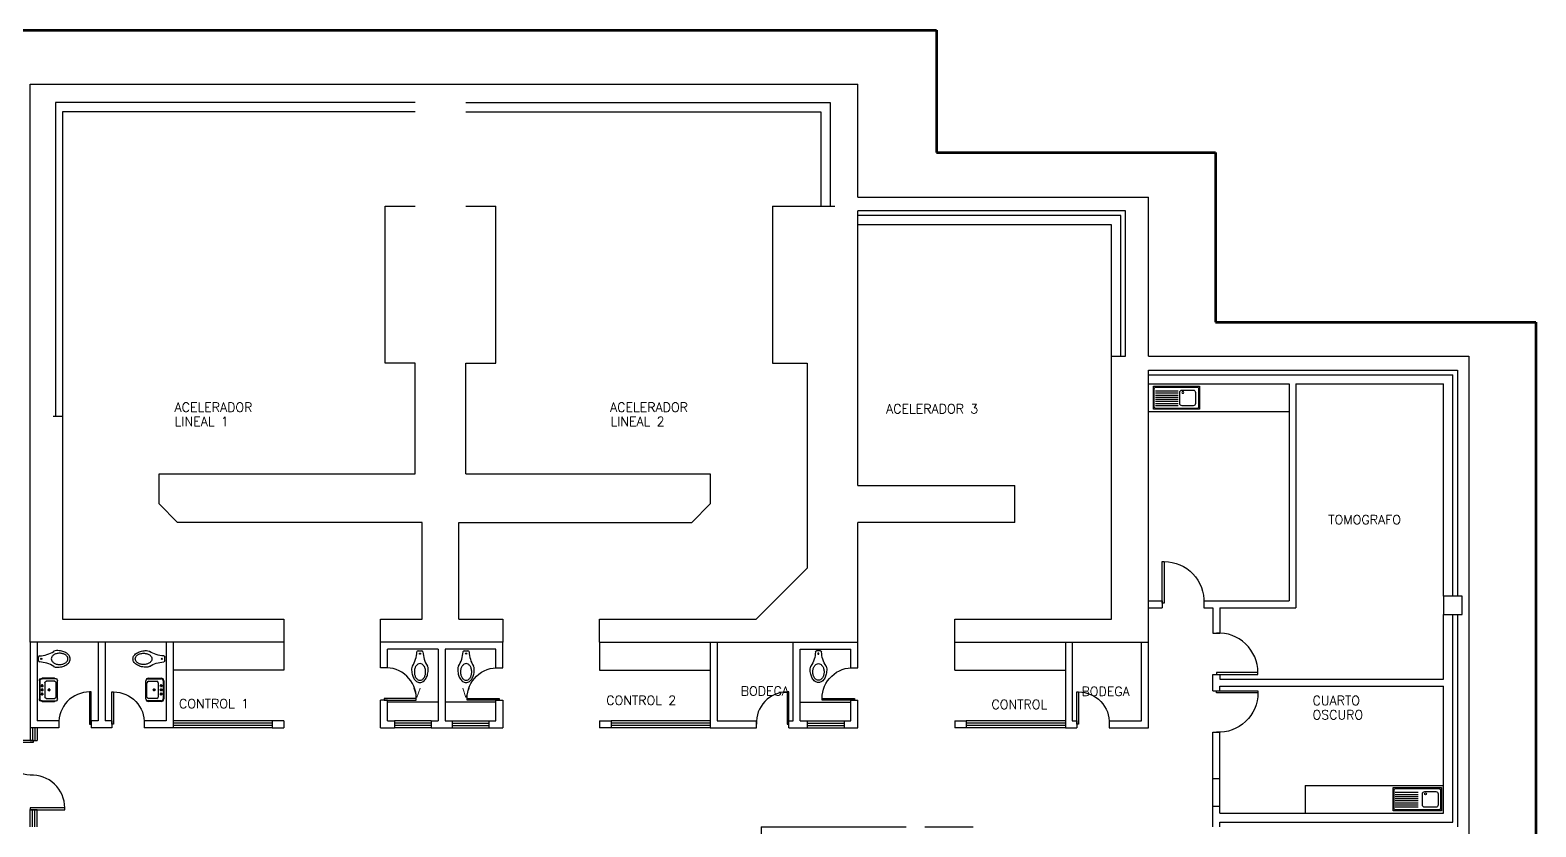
# Model space of a CAD drawing. Header units: metres. Extents: x 51 to 18146, y -212 to 18074.
# Drawn here: x 182.43 to 215.09, y -100.34 to -83.07 of the extents above; entities that cross this region are included whole.
import ezdxf

# ---------------------------------------------------------------- set-up
doc = ezdxf.new("R2010")
doc.units = ezdxf.units.M
doc.layers.get('0').update_dxf_attribs({"color": 250})
doc.layers.get('DEFPOINTS').update_dxf_attribs({"color": 250})
for name, color, linetype in [('AY', 1, 'Continuous'), ('COL', 2, 'Continuous'), ('MU', 1, 'Continuous'), ('NO', 250, 'Continuous'), ('PA', 7, 'Continuous'), ('PU', 1, 'Continuous'), ('SA', 1, 'Continuous'), ('VE', 5, 'Continuous')]:
    doc.layers.add(name, color=color, linetype=linetype)
doc.layers.add('ZONAS', color=20, linetype='Continuous', lineweight=50)
doc.layers.get('0').freeze()
doc.styles.add('ROMANS', font='romans', dxfattribs={"height": 0.13})

# ---------------------------------------------------------------- blocks, each defined once
blk = doc.blocks.new('P-DE')
at = {"color": 0}
blk.add_lwpolyline([(-0.05, 1), (-0.05, 0), (0, 0), (0, 1), (-0.05, 1, 0.429311), (-1, 0, 3.280951)], format="xyb", dxfattribs=at)
blk = doc.blocks.new('P-IZ')
at = {"color": 0}
blk.add_lwpolyline([(0.05, 1), (0.05, 0), (0, 0), (0, 1), (0.05, 1, -0.429311), (1, 0, -3.280951)], format="xyb", dxfattribs=at)
blk = doc.blocks.new('AS-14')
at = {"color": 0}
blk.add_line((-0.046, 0.483), (0.036, 0.483), dxfattribs=at)
for points in [[(-0.162, 0.158, 0.022879), (-0.17, 0.146, 0.128162), (-0.185, 0.088, 0.055069), (-0.173, -0.023, 0.068879), (-0.14, -0.11, 0.105724), (-0.079, -0.182, 0.165058), (-0.005, -0.207, 0.165058), (0.069, -0.182, 0.105724), (0.13, -0.11, 0.068879), (0.163, -0.023, 0.055069), (0.175, 0.088, 0.128162)], [(0.175, 0.088, 0.128162), (0.16, 0.146, 0.022879), (0.152, 0.158, 0.085166)]]:
    blk.add_lwpolyline(points, format="xyb", dxfattribs=at)
blk.add_lwpolyline([(-0.125, 0.023, 0.068446), (-0.116, -0.049, 0.080596), (-0.09, -0.105, 0.107056), (-0.047, -0.145, 0.138156), (-0.003, -0.158, 0.138156), (0.041, -0.145, 0.107056), (0.083, -0.105, 0.080596), (0.109, -0.049, 0.068446), (0.119, 0.023, 0.068446), (0.109, 0.095, 0.080596), (0.083, 0.151, 0.107056), (0.041, 0.191, 0.138156), (-0.003, 0.203, 0.138156), (-0.047, 0.191, 0.107056), (-0.09, 0.151, 0.080596), (-0.116, 0.095, 0.068446)], format="xyb", close=True, dxfattribs=at)
blk.add_circle((-0.002, 0.42), 0.0125, dxfattribs=at)
for centre, radius, start, end in [((-0.7, 0.487), 0.63, 327.6068, 357.4769), ((-0.046, 0.458), 0.025, 90, 177.4769), ((0.036, 0.458), 0.025, 2.5231, 90), ((0.69, 0.487), 0.63, 182.5231, 212.3932)]:
    blk.add_arc(centre, radius, start, end, dxfattribs=at)
blk = doc.blocks.new('AS-07')
at = {"color": 0}
for p, q in [((0.446, 0.149), (-0.048, 0.149)), ((0.446, 0.104), (-0.048, 0.104)), ((0.446, 0.059), (-0.048, 0.059)), ((0.446, 0.014), (-0.048, 0.014)), ((0.446, -0.031), (-0.048, -0.031)), ((0.446, -0.076), (-0.048, -0.076)), ((0.446, -0.121), (-0.048, -0.121)), ((0.446, -0.166), (-0.048, -0.166))]:
    blk.add_line(p, q, dxfattribs=at)
blk.add_lwpolyline([(-0.507, 0.25), (-0.507, -0.25), (0.493, -0.25), (0.493, 0.25)], close=True, dxfattribs=at)
for points in [[(-0.487, 0.2), (-0.487, -0.2, 0.414214), (-0.457, -0.23), (0.443, -0.23, 0.414214), (0.473, -0.2), (0.473, 0.2, 0.414214), (0.443, 0.23), (-0.457, 0.23, 0.414214)], [(-0.421, 0.117), (-0.421, -0.123, 0.414214), (-0.371, -0.173), (-0.131, -0.173, 0.414214), (-0.081, -0.123), (-0.081, 0.117, 0.414214), (-0.131, 0.167), (-0.371, 0.167, 0.414214)]]:
    blk.add_lwpolyline(points, format="xyb", close=True, dxfattribs=at)
blk.add_circle((-0.147, 0.118), 0.02, dxfattribs=at)
blk = doc.blocks.new('-COL40-')
at = {"color": 0}
blk.add_lwpolyline([(-0.2, 0.2), (-0.2, -0.2), (0.2, -0.2), (0.2, 0.2)], close=True, dxfattribs=at)
blk = doc.blocks.new('AS-01')
at = {"color": 0}
for p, q in [((-0.246, -0.098), (-0.246, 0.172)), ((-0.233, -0.135), (-0.233, 0.172)), ((-0.186, 0.232), (0.199, 0.232)), ((-0.186, 0.219), (0.199, 0.219)), ((-0.178, -0.103), (-0.178, 0.082)), ((-0.148, 0.112), (0.162, 0.112)), ((-0.053, 0.172), (-0.113, 0.172)), ((-0.083, 0.202), (-0.083, 0.142)), ((0.037, 0.172), (-0.023, 0.172)), ((0.037, 0.022), (-0.023, 0.022)), ((0.007, 0.202), (0.007, 0.142)), ((0.007, 0.052), (0.007, -0.008)), ((0.127, 0.172), (0.067, 0.172)), ((0.097, 0.202), (0.097, 0.142)), ((0.192, 0.082), (0.192, -0.103)), ((0.247, 0.172), (0.247, -0.135)), ((0.259, 0.172), (0.259, -0.098)), ((0.199, -0.158), (-0.186, -0.158)), ((0.162, -0.133), (-0.148, -0.133))]:
    blk.add_line(p, q, dxfattribs=at)
for centre in [(-0.083, 0.172), (0.007, 0.172), (0.007, 0.022), (0.097, 0.172)]:
    blk.add_circle(centre, 0.02, dxfattribs=at)
for centre, radius, start, end in [((-0.186, 0.172), 0.06, 90, 180), ((-0.186, 0.172), 0.0475, 90, 180), ((-0.148, 0.082), 0.03, 90, 180), ((0.162, 0.082), 0.03, 0, 90), ((0.199, 0.172), 0.06, 0, 90), ((0.199, 0.172), 0.0475, 0, 90), ((-0.186, -0.098), 0.06, 180, 270), ((-0.148, -0.103), 0.03, 180, 270), ((0.162, -0.103), 0.03, 270, 0), ((0.199, -0.098), 0.06, 270, 0)]:
    blk.add_arc(centre, radius, start, end, dxfattribs=at)

msp = doc.modelspace()

# ---------------------------------------------------------------- linework, layer by layer
at = {"layer": 'AY', "color": 0}
for p, q in [((208.083, -99.889), (208.083, -99.289)), ((208.233, -99.889), (208.233, -99.289))]:
    msp.add_line(p, q, dxfattribs=at)
at = {"layer": 'COL', "color": 15}
for p, q in [((182.433, -84.239), (200.383, -84.239)), ((182.433, -96.339), (182.433, -84.239)), ((200.383, -86.689), (200.383, -84.239)), ((200.383, -86.689), (206.683, -86.689)), ((206.683, -90.139), (206.683, -86.689)), ((190.133, -86.889), (190.783, -86.889)), ((190.133, -90.289), (190.133, -86.889)), ((191.883, -86.889), (192.533, -86.889)), ((192.533, -90.289), (192.533, -86.889)), ((198.533, -86.889), (199.883, -86.889)), ((198.533, -86.889), (198.533, -90.289)), ((206.183, -86.989), (200.383, -86.989)), ((200.383, -92.939), (200.383, -86.989)), ((206.183, -90.139), (206.183, -86.989)), ((190.783, -90.289), (190.133, -90.289)), ((190.783, -92.689), (190.783, -90.289)), ((191.883, -92.689), (191.883, -90.289)), ((191.883, -90.289), (192.533, -90.289)), ((198.533, -90.289), (199.283, -90.289)), ((199.283, -90.289), (199.283, -94.733)), ((205.883, -95.839), (205.883, -90.139)), ((205.883, -90.139), (206.183, -90.139)), ((206.683, -90.139), (213.633, -90.139)), ((206.683, -90.439), (213.383, -90.439)), ((206.683, -96.339), (206.683, -90.439)), ((213.383, -90.439), (213.383, -95.339)), ((213.633, -90.139), (213.633, -100.639)), ((182.933, -91.439), (183.133, -91.439)), ((183.133, -91.439), (183.133, -95.839)), ((185.233, -92.689), (190.783, -92.689)), ((185.233, -93.339), (185.233, -92.689)), ((191.883, -92.689), (197.183, -92.689)), ((197.183, -92.689), (197.183, -93.339)), ((200.383, -92.939), (203.783, -92.939)), ((203.783, -93.739), (203.783, -92.939)), ((185.633, -93.739), (185.233, -93.339)), ((197.183, -93.339), (196.783, -93.739)), ((190.933, -93.739), (185.633, -93.739)), ((190.933, -95.839), (190.933, -93.739)), ((191.733, -93.739), (196.783, -93.739)), ((203.783, -93.739), (200.383, -93.739)), ((200.383, -96.339), (200.383, -93.739)), ((199.283, -94.733), (198.178, -95.839)), ((183.133, -95.839), (187.933, -95.839)), ((187.933, -95.839), (187.933, -96.339)), ((190.033, -95.839), (190.933, -95.839)), ((190.033, -96.339), (190.033, -95.839)), ((191.733, -95.839), (192.683, -95.839)), ((192.683, -95.839), (192.683, -96.339)), ((194.783, -95.839), (198.178, -95.839)), ((194.783, -96.339), (194.783, -95.839)), ((202.483, -95.839), (205.883, -95.839)), ((202.483, -96.339), (202.483, -95.839)), ((213.383, -95.739), (213.383, -100.339)), ((187.933, -96.339), (182.433, -96.339)), ((192.683, -96.339), (190.033, -96.339)), ((194.783, -96.339), (200.383, -96.339)), ((202.483, -96.339), (206.683, -96.339))]:
    msp.add_line(p, q, dxfattribs=at)
msp.add_lwpolyline([(191.733, -95.839), (191.733, -93.739)], dxfattribs=at)
at = {"layer": 'DEFPOINTS', "color": 15, "linetype": 'ByBlock'}
msp.add_point((200.983, -87.311), dxfattribs=at)
at = {"layer": 'MU', "color": 0}
for p, q in [((206.683, -91.339), (209.733, -91.339)), ((187.933, -96.339), (187.933, -96.939)), ((194.783, -96.339), (194.783, -96.939)), ((202.483, -96.939), (202.483, -96.339)), ((187.933, -96.939), (185.533, -96.939)), ((194.783, -96.939), (197.183, -96.939)), ((202.483, -96.939), (204.883, -96.939)), ((191.283, -97.639), (190.183, -97.639)), ((192.533, -97.639), (191.433, -97.639)), ((199.133, -97.639), (200.233, -97.639)), ((210.083, -99.439), (210.083, -100.039)), ((210.083, -99.439), (212.483, -99.439)), ((210.083, -99.439), (213.083, -99.439)), ((210.083, -99.439), (210.083, -100.039))]:
    msp.add_line(p, q, dxfattribs=at)
at = {"layer": 'PA', "color": 0}
for p, q in [((190.783, -84.639), (182.983, -84.639)), ((182.983, -84.639), (182.983, -91.439)), ((190.783, -84.839), (183.133, -84.839)), ((183.133, -84.839), (183.133, -91.439)), ((191.883, -84.639), (199.783, -84.639)), ((191.883, -84.839), (199.583, -84.839)), ((199.583, -84.839), (199.583, -86.889)), ((199.783, -84.639), (199.783, -86.889)), ((206.083, -87.089), (200.383, -87.089)), ((206.083, -90.139), (206.083, -87.089)), ((205.883, -87.289), (200.383, -87.289)), ((205.883, -90.139), (205.883, -87.289)), ((206.683, -90.539), (213.283, -90.539)), ((206.683, -90.739), (209.733, -90.739)), ((209.733, -90.739), (209.733, -95.439)), ((209.883, -90.739), (213.083, -90.739)), ((209.883, -90.739), (209.883, -95.589)), ((213.083, -95.339), (213.083, -90.739)), ((213.283, -95.339), (213.283, -90.539)), ((206.683, -95.439), (206.983, -95.439)), ((206.683, -95.589), (206.983, -95.589)), ((206.983, -95.439), (206.983, -95.589)), ((207.883, -95.439), (209.733, -95.439)), ((207.883, -95.439), (207.883, -95.589)), ((207.883, -95.589), (208.083, -95.589)), ((208.083, -95.589), (208.083, -96.139)), ((208.233, -95.589), (209.883, -95.589)), ((208.233, -95.589), (208.233, -96.139)), ((213.083, -97.139), (213.083, -95.739)), ((213.283, -100.239), (213.283, -95.739)), ((208.083, -96.139), (208.233, -96.139)), ((182.433, -96.339), (182.433, -98.189)), ((182.583, -96.339), (182.583, -98.039)), ((183.908, -96.339), (183.908, -98.039)), ((184.058, -96.339), (184.058, -98.039)), ((185.383, -96.339), (185.383, -98.039)), ((185.533, -96.339), (185.533, -98.189)), ((190.033, -96.889), (190.033, -96.339)), ((190.183, -96.889), (190.183, -96.489)), ((191.283, -96.489), (190.183, -96.489)), ((191.283, -96.489), (191.283, -98.039)), ((192.533, -96.489), (191.433, -96.489)), ((191.433, -96.489), (191.433, -98.039)), ((192.533, -96.889), (192.533, -96.489)), ((192.683, -96.889), (192.683, -96.339)), ((197.183, -96.339), (197.183, -98.189)), ((197.333, -96.339), (197.333, -98.039)), ((198.983, -98.039), (198.983, -96.339)), ((199.133, -98.039), (199.133, -96.489)), ((199.133, -96.489), (200.233, -96.489)), ((200.233, -96.889), (200.233, -96.489)), ((200.383, -96.889), (200.383, -96.339)), ((204.883, -96.339), (204.883, -98.189)), ((205.033, -96.339), (205.033, -98.039)), ((206.533, -98.039), (206.533, -96.339)), ((206.683, -98.189), (206.683, -96.339)), ((190.183, -96.889), (190.033, -96.889)), ((192.533, -96.889), (192.683, -96.889)), ((200.233, -96.889), (200.383, -96.889)), ((208.083, -97.389), (208.083, -97.039)), ((208.083, -97.039), (208.233, -97.039)), ((208.233, -97.039), (208.233, -97.139)), ((208.233, -97.139), (213.083, -97.139)), ((208.233, -97.289), (213.083, -97.289)), ((208.233, -97.389), (208.233, -97.289)), ((213.083, -100.039), (213.083, -97.289)), ((190.183, -97.589), (190.033, -97.589)), ((190.033, -98.189), (190.033, -97.589)), ((190.183, -98.039), (190.183, -97.589)), ((192.533, -97.589), (192.683, -97.589)), ((192.533, -98.039), (192.533, -97.589)), ((192.683, -97.589), (192.683, -98.189)), ((200.233, -97.589), (200.383, -97.589)), ((200.233, -98.039), (200.233, -97.589)), ((200.383, -98.189), (200.383, -97.589)), ((208.083, -97.389), (208.233, -97.389)), ((183.058, -98.189), (182.433, -98.189)), ((183.058, -98.039), (182.583, -98.039)), ((183.058, -98.039), (183.058, -98.189)), ((183.908, -98.039), (183.758, -98.039)), ((183.758, -98.039), (183.758, -98.189)), ((184.208, -98.189), (183.758, -98.189)), ((184.208, -98.039), (184.058, -98.039)), ((184.208, -98.039), (184.208, -98.189)), ((185.383, -98.039), (184.908, -98.039)), ((184.908, -98.039), (184.908, -98.189)), ((185.533, -98.189), (184.908, -98.189)), ((187.933, -98.039), (187.683, -98.039)), ((187.683, -98.039), (187.683, -98.189)), ((187.683, -98.189), (187.933, -98.189)), ((187.933, -98.039), (187.933, -98.189)), ((190.033, -98.189), (190.333, -98.189)), ((190.183, -98.039), (190.333, -98.039)), ((190.333, -98.039), (190.333, -98.189)), ((191.133, -98.039), (191.133, -98.189)), ((191.133, -98.039), (191.283, -98.039)), ((191.133, -98.189), (191.583, -98.189)), ((191.433, -98.039), (191.583, -98.039)), ((191.583, -98.039), (191.583, -98.189)), ((192.383, -98.039), (192.383, -98.189)), ((192.383, -98.039), (192.533, -98.039)), ((192.383, -98.189), (192.683, -98.189)), ((194.783, -98.039), (195.033, -98.039)), ((194.783, -98.039), (194.783, -98.189)), ((195.033, -98.189), (194.783, -98.189)), ((195.033, -98.039), (195.033, -98.189)), ((197.183, -98.189), (198.183, -98.189)), ((197.333, -98.039), (198.183, -98.039)), ((198.183, -98.189), (198.183, -98.039)), ((198.883, -98.039), (198.983, -98.039)), ((198.883, -98.189), (198.883, -98.039)), ((198.883, -98.189), (199.283, -98.189)), ((199.133, -98.039), (199.283, -98.039)), ((199.283, -98.039), (199.283, -98.189)), ((200.083, -98.039), (200.233, -98.039)), ((200.083, -98.039), (200.083, -98.189)), ((200.083, -98.189), (200.383, -98.189)), ((202.483, -98.039), (202.733, -98.039)), ((202.483, -98.039), (202.483, -98.189)), ((202.733, -98.189), (202.483, -98.189)), ((202.733, -98.039), (202.733, -98.189)), ((204.883, -98.189), (205.133, -98.189)), ((205.033, -98.039), (205.133, -98.039)), ((205.133, -98.039), (205.133, -98.189)), ((205.833, -98.039), (206.533, -98.039)), ((205.833, -98.039), (205.833, -98.189)), ((205.833, -98.189), (206.683, -98.189)), ((208.083, -98.289), (208.233, -98.289)), ((208.083, -99.289), (208.083, -98.289)), ((208.233, -99.289), (208.233, -98.289)), ((208.083, -99.289), (208.233, -99.289)), ((208.083, -100.339), (208.083, -99.889)), ((208.083, -99.889), (208.233, -99.889)), ((208.233, -100.039), (208.233, -99.889)), ((208.233, -100.039), (213.083, -100.039)), ((208.233, -100.239), (213.283, -100.239)), ((208.233, -100.339), (208.233, -100.239)), ((198.283, -100.339), (201.433, -100.339)), ((198.283, -100.339), (198.283, -100.939)), ((201.833, -100.339), (202.883, -100.339))]:
    msp.add_line(p, q, dxfattribs=at)
at = {"layer": 'SA', "color": 15}
for p, q in [((212.037, -99.59), (212.53, -99.59)), ((212.037, -99.635), (212.53, -99.635)), ((212.037, -99.68), (212.53, -99.68)), ((212.037, -99.725), (212.53, -99.725)), ((212.037, -99.77), (212.53, -99.77)), ((212.037, -99.815), (212.53, -99.815)), ((212.037, -99.86), (212.53, -99.86)), ((212.037, -99.905), (212.53, -99.905))]:
    msp.add_line(p, q, dxfattribs=at)
msp.add_lwpolyline([(213.035, -99.489), (213.035, -99.989), (211.99, -99.989), (211.99, -99.489)], close=True, dxfattribs=at)
for points in [[(213.015, -99.539), (213.015, -99.939, -0.414214), (212.985, -99.969), (212.04, -99.969, -0.414214), (212.01, -99.939), (212.01, -99.539, -0.414214), (212.04, -99.509), (212.985, -99.509, -0.414214)], [(212.966, -99.622), (212.966, -99.862, -0.414214), (212.916, -99.912), (212.676, -99.912, -0.414214), (212.626, -99.862), (212.626, -99.622, -0.414214), (212.676, -99.572), (212.916, -99.572, -0.414214)]]:
    msp.add_lwpolyline(points, format="xyb", close=True, dxfattribs=at)
msp.add_circle((212.691, -99.621), 0.02, dxfattribs=at)
at = {"layer": 'VE', "color": 0}
for p, q in [((182.433, -98.189), (182.433, -98.464)), ((182.433, -98.189), (182.433, -98.464)), ((182.433, -98.189), (182.433, -98.464)), ((182.483, -98.189), (182.483, -98.464)), ((182.483, -98.189), (182.483, -98.464)), ((182.483, -98.189), (182.483, -98.464)), ((182.533, -98.189), (182.533, -98.464)), ((182.533, -98.189), (182.533, -98.464)), ((182.533, -98.189), (182.533, -98.464)), ((182.583, -98.189), (182.583, -98.464)), ((182.583, -98.189), (182.583, -98.464)), ((182.583, -98.189), (182.583, -98.464)), ((187.683, -98.039), (185.533, -98.039)), ((187.683, -98.089), (185.533, -98.089)), ((187.683, -98.139), (185.533, -98.139)), ((187.683, -98.189), (185.533, -98.189)), ((191.133, -98.039), (190.333, -98.039)), ((191.133, -98.089), (190.333, -98.089)), ((191.133, -98.139), (190.333, -98.139)), ((191.133, -98.189), (190.333, -98.189)), ((191.583, -98.039), (192.383, -98.039)), ((191.583, -98.089), (192.383, -98.089)), ((191.583, -98.139), (192.383, -98.139)), ((191.583, -98.189), (192.383, -98.189)), ((197.183, -98.039), (195.033, -98.039)), ((197.183, -98.089), (195.033, -98.089)), ((197.183, -98.139), (195.033, -98.139)), ((197.183, -98.189), (195.033, -98.189)), ((199.283, -98.039), (200.083, -98.039)), ((199.283, -98.089), (200.083, -98.089)), ((199.283, -98.139), (200.083, -98.139)), ((199.283, -98.189), (200.083, -98.189)), ((204.883, -98.039), (202.733, -98.039)), ((204.883, -98.089), (202.733, -98.089)), ((204.883, -98.139), (202.733, -98.139)), ((204.883, -98.189), (202.733, -98.189)), ((182.433, -98.464), (182.583, -98.464)), ((182.433, -98.464), (182.583, -98.464)), ((182.433, -98.464), (182.583, -98.464)), ((182.433, -99.964), (182.583, -99.964)), ((182.433, -100.24), (182.433, -99.964)), ((182.433, -99.964), (182.583, -99.964)), ((182.433, -100.24), (182.433, -99.964)), ((182.433, -100.339), (182.433, -99.964)), ((182.433, -99.964), (182.583, -99.964)), ((182.483, -100.24), (182.483, -99.964)), ((182.483, -100.24), (182.483, -99.964)), ((182.483, -100.339), (182.483, -99.964)), ((182.533, -100.24), (182.533, -99.964)), ((182.533, -100.24), (182.533, -99.964)), ((182.533, -100.339), (182.533, -99.964)), ((182.583, -100.24), (182.583, -99.964)), ((182.583, -100.24), (182.583, -99.964)), ((182.583, -100.339), (182.583, -99.964))]:
    msp.add_line(p, q, dxfattribs=at)
at = {"layer": 'ZONAS', "lineweight": 140}
for p, q in [((181.162, -83.07), (202.086, -83.07)), ((202.086, -83.07), (202.086, -85.721)), ((202.086, -85.721), (208.136, -85.721)), ((208.136, -85.721), (208.136, -89.397)), ((208.136, -89.397), (215.085, -89.397)), ((215.085, -89.397), (215.085, -101.634))]:
    msp.add_line(p, q, dxfattribs=at)

# ---------------------------------------------------------------- block references
at = {"layer": 'COL', "color": 0}
msp.add_blockref('-COL40-', (213.283, -95.539), dxfattribs=at)
at = {"layer": 'PU', "color": 0}
for name, p, xscale, yscale, zscale in [('P-IZ', (206.983, -95.489), 0.9, 0.9, 0.9), ('P-DE', (183.758, -98.114), 0.7000000000000001, 0.7000000000000001, 0.7000000000000001), ('P-DE', (184.208, -98.114), -0.7000000000000001, 0.7000000000000001, 0.7000000000000001), ('P-DE', (198.883, -98.114), 0.7000000000000001, 0.7000000000000001, 0.7000000000000001), ('P-DE', (205.133, -98.114), -0.7000000000000001, 0.7000000000000001, 0.7000000000000001)]:
    msp.add_blockref(name, p, dxfattribs=dict(at, xscale=xscale, yscale=yscale, zscale=zscale))
for name, p, xscale, yscale, zscale, rotation in [('P-IZ', (208.158, -97.039), -0.9, 0.9, 0.9, 270), ('P-DE', (190.108, -97.589), 0.7000000000000001, 0.7000000000000001, 0.7000000000000001, 270), ('P-IZ', (192.608, -97.589), 0.7000000000000001, 0.7000000000000001, 0.7000000000000001, 90), ('P-DE', (200.308, -97.589), -0.7000000000000001, 0.7000000000000001, 0.7000000000000001, 90), ('P-IZ', (208.158, -97.389), 0.9, 0.9, 0.9, 270), ('P-DE', (182.508, -98.464), 0.75, 0.75, 0.75, 90), ('P-DE', (182.508, -98.464), 0.75, 0.75, 0.75, 90), ('P-DE', (182.508, -98.464), 0.75, 0.75, 0.75, 90), ('P-DE', (182.435, -99.966), 0.75, 0.75, 0.75, 270)]:
    msp.add_blockref(name, p, dxfattribs=dict(at, xscale=xscale, yscale=yscale, zscale=zscale, rotation=rotation))
at = {"layer": 'SA', "color": 15, "xscale": -1}
msp.add_blockref('AS-07', (207.283, -91.039), dxfattribs=at)
at = {"layer": 'SA', "color": 0}
for name, p, rotation in [('AS-14', (183.096, -96.694), 90), ('AS-01', (185.101, -97.362), 270)]:
    msp.add_blockref(name, p, dxfattribs=dict(at, rotation=rotation))
at = {"layer": 'SA', "color": 0, "xscale": -1}
for name, p, rotation in [('AS-14', (184.871, -96.694), 270), ('AS-01', (182.866, -97.362), 90)]:
    msp.add_blockref(name, p, dxfattribs=dict(at, rotation=rotation))
at = {"layer": 'SA', "color": 0}
for p in [(190.891, -97.004), (191.891, -97.004)]:
    msp.add_blockref('AS-14', p, dxfattribs=at)
at = {"layer": 'SA', "color": 0, "xscale": -1}
msp.add_blockref('AS-14', (199.524, -97.004), dxfattribs=at)

# ---------------------------------------------------------------- texts
at = {"layer": 'NO', "color": 0, "style": 'ROMANS'}
for s, p in [('ACELERADOR', (185.566, -91.344)), ('ACELERADOR', (195.01, -91.344)), ('ACELERADOR 3', (200.995, -91.377)), ('LINEAL 1', (185.566, -91.651)), ('LINEAL 2', (195.017, -91.651)), ('TOMOGRAFO', (210.582, -93.781)), ('BODEGA', (197.843, -97.495)), ('CONTROL 1', (185.662, -97.769)), ('V', (190.745, -97.534)), ('V', (191.807, -97.534)), ('CONTROL 2', (194.926, -97.696)), ('CONTROL', (203.28, -97.785)), ('BODEGA', (205.232, -97.502)), ('CUARTO', (210.242, -97.7)), ('OSCURO', (210.242, -98.009))]:
    msp.add_text(s, height=0.2, dxfattribs=at).set_placement(p)

doc.saveas('drawing.dxf')
